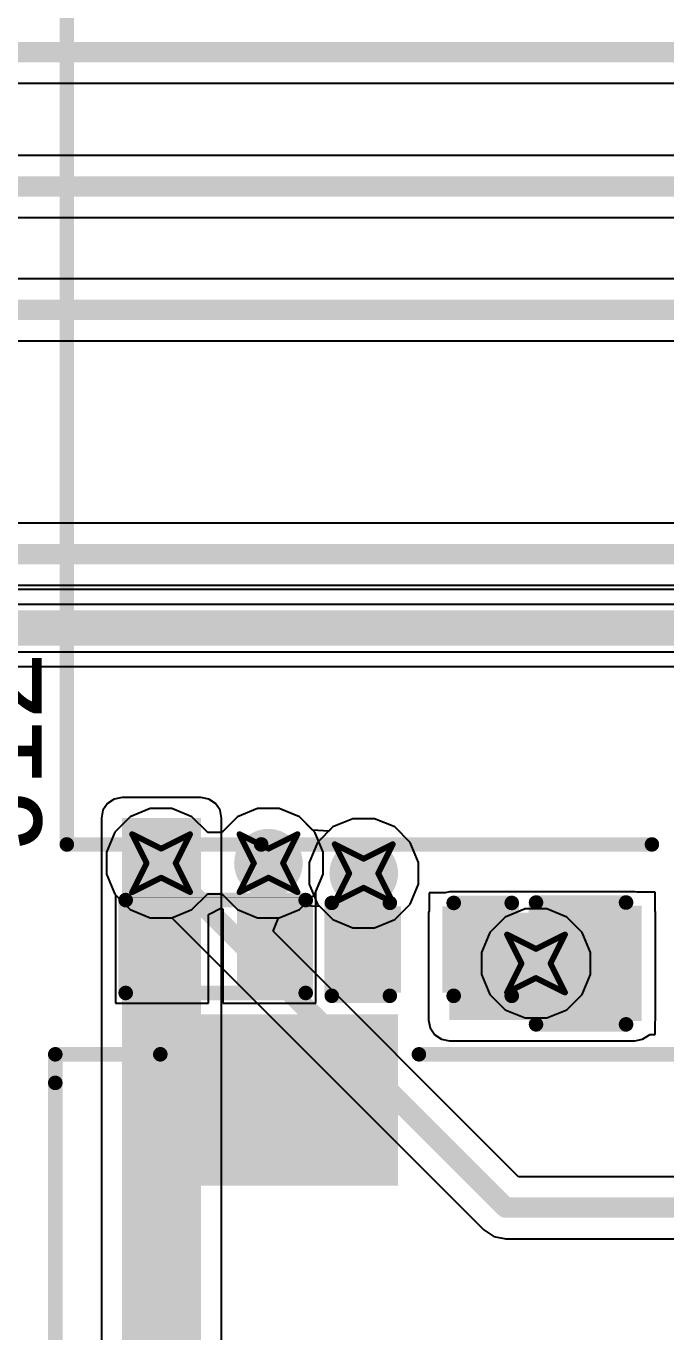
# Model space of a CAD drawing. Header units: inches. Extents: x -3 to 488, y -11 to 93.
# Drawn here: x 30.65 to 36.24, y 13.21 to 24.64 of the extents above; entities that cross this region are included whole.
import ezdxf

# ---------------------------------------------------------------- set-up
doc = ezdxf.new("R2010")
doc.units = ezdxf.units.IN
for name, color, linetype in [('Bottom Layer', 5, 'Continuous'), ('Drill Drawing', 1, 'Continuous'), ('Layer 1', 16, 'Continuous'), ('Layer 2', 76, 'Continuous'), ('Top Layer', 1, 'Continuous'), ('Top Overlay', 2, 'Continuous'), ('Top Paste', 8, 'Continuous'), ('Top Solder', 216, 'Continuous'), ('Via Holes', 16, 'Continuous')]:
    doc.layers.add(name, color=color, linetype=linetype)
doc.styles.add('Arial', font='', dxfattribs={"height": 0.2})
doc.styles.get('Arial').set_extended_font_data('Arial')

msp = doc.modelspace()

# ---------------------------------------------------------------- hatches: boundary and pattern name
at = {"layer": 'Bottom Layer'}
h = msp.add_hatch(color=5, dxfattribs=at)
edge = h.paths.add_edge_path()
edge.add_arc((31.827, 17.31), 0.3, 0, 360)
h = msp.add_hatch(color=5, dxfattribs=at)
edge = h.paths.add_edge_path()
edge.add_arc((32.766, 17.31), 0.3, 0, 360)
h = msp.add_hatch(color=5, dxfattribs=at)
edge = h.paths.add_edge_path()
edge.add_arc((33.6, 17.222), 0.3, 0, 360)
h = msp.add_hatch(color=5, dxfattribs=at)
edge = h.paths.add_edge_path()
edge.add_arc((35.107, 16.432), 0.3, 0, 360)
at = {"layer": 'Layer 1'}
h = msp.add_hatch(color=16, dxfattribs=at)
edge = h.paths.add_edge_path()
edge.add_arc((31.827, 17.31), 0.3, 0, 360)
h = msp.add_hatch(color=16, dxfattribs=at)
edge = h.paths.add_edge_path()
edge.add_arc((32.766, 17.31), 0.3, 0, 360)
h = msp.add_hatch(color=16, dxfattribs=at)
edge = h.paths.add_edge_path()
edge.add_arc((33.6, 17.222), 0.3, 0, 360)
h = msp.add_hatch(color=16, dxfattribs=at)
edge = h.paths.add_edge_path()
edge.add_arc((35.107, 16.432), 0.3, 0, 360)
at = {"layer": 'Layer 2'}
msp.add_hatch(color=76, dxfattribs=at).paths.add_polyline_path([(31.485, 2.087), (32.175, 2.087), (32.175, 17.704), (31.485, 17.704)])
h = msp.add_hatch(color=76, dxfattribs=at)
edge = h.paths.add_edge_path()
edge.add_arc((31.827, 17.31), 0.3, 0, 360)
h = msp.add_hatch(color=76, dxfattribs=at)
edge = h.paths.add_edge_path()
edge.add_arc((32.766, 17.31), 0.3, 0, 360)
h = msp.add_hatch(color=76, dxfattribs=at)
edge = h.paths.add_edge_path()
edge.add_arc((33.6, 17.222), 0.3, 0, 360)
h = msp.add_hatch(color=76, dxfattribs=at)
edge = h.paths.add_edge_path()
edge.add_arc((35.107, 16.432), 0.3, 0, 360)
at = {"layer": 'Top Layer'}
h = msp.add_hatch(color=1, dxfattribs=at)
edge = h.paths.add_edge_path()
edge.add_arc((31.827, 17.31), 0.3, 0, 360)
h = msp.add_hatch(color=1, dxfattribs=at)
edge = h.paths.add_edge_path()
edge.add_arc((32.766, 17.31), 0.3, 0, 360)
h = msp.add_hatch(color=1, dxfattribs=at)
edge = h.paths.add_edge_path()
edge.add_arc((33.6, 17.222), 0.3, 0, 360)
for points in [[(32.063, 16.898), (32.063, 16.263), (31.606, 16.263), (31.606, 16.898)], [(33.003, 16.898), (33.003, 16.263), (32.546, 16.263), (32.546, 16.898)], [(33.409, 16.238), (33.409, 16.873), (33.866, 16.873), (33.866, 16.238)], [(34.349, 15.937), (35.971, 15.937), (35.971, 16.877), (34.349, 16.877)], [(34.349, 16.238), (34.349, 16.873), (34.806, 16.873), (34.806, 16.238)], [(35.209, 15.988), (35.209, 16.877), (35.971, 16.877), (35.971, 15.988)], [(32.051, 15.937), (33.851, 15.937), (33.851, 14.537), (32.051, 14.537)]]:
    msp.add_hatch(color=1, dxfattribs=at).paths.add_polyline_path(points)
h = msp.add_hatch(color=1, dxfattribs=at)
edge = h.paths.add_edge_path()
edge.add_arc((35.107, 16.432), 0.3, 0, 360)
at = {"layer": 'Top Paste'}
for points in [[(32.063, 16.898), (32.063, 16.263), (31.606, 16.263), (31.606, 16.898)], [(33.003, 16.898), (33.003, 16.263), (32.546, 16.263), (32.546, 16.898)], [(33.409, 16.238), (33.409, 16.873), (33.866, 16.873), (33.866, 16.238)], [(34.349, 16.238), (34.349, 16.873), (34.806, 16.873), (34.806, 16.238)], [(35.209, 15.988), (35.209, 16.877), (35.971, 16.877), (35.971, 15.988)], [(32.051, 15.937), (33.851, 15.937), (33.851, 14.537), (32.051, 14.537)]]:
    msp.add_hatch(color=8, dxfattribs=at).paths.add_polyline_path(points)
at = {"layer": 'Top Solder'}
for points in [[(32.118, 16.953), (32.118, 16.208), (31.551, 16.208), (31.551, 16.953)], [(33.058, 16.953), (33.058, 16.208), (32.491, 16.208), (32.491, 16.953)], [(33.349, 16.178), (33.349, 16.933), (33.926, 16.933), (33.926, 16.178)], [(34.289, 16.178), (34.289, 16.933), (34.866, 16.933), (34.866, 16.178)], [(35.149, 15.928), (35.149, 16.937), (36.031, 16.937), (36.031, 15.928)], [(32.001, 15.987), (33.901, 15.987), (33.901, 14.487), (32.001, 14.487)]]:
    msp.add_hatch(color=216, dxfattribs=at).paths.add_polyline_path(points)
at = {"layer": 'Via Holes'}
h = msp.add_hatch(color=7, dxfattribs=at)
edge = h.paths.add_edge_path()
edge.add_arc((31.827, 17.31), 0.15, 0, 360)
h = msp.add_hatch(color=7, dxfattribs=at)
edge = h.paths.add_edge_path()
edge.add_arc((32.766, 17.31), 0.15, 0, 360)
h = msp.add_hatch(color=7, dxfattribs=at)
edge = h.paths.add_edge_path()
edge.add_arc((33.6, 17.222), 0.15, 0, 360)
h = msp.add_hatch(color=7, dxfattribs=at)
edge = h.paths.add_edge_path()
edge.add_arc((35.107, 16.432), 0.15, 0, 360)

# ---------------------------------------------------------------- linework, layer by layer
at = {"layer": 'Bottom Layer'}
for p, q in [((8.665, 24.137), (56.929, 24.137)), ((55.331, 23.504), (16.457, 23.504)), ((16.569, 22.96), (55.331, 22.96)), ((52.334, 22.425), (19.029, 22.425)), ((19.141, 21.881), (38.285, 21.881)), ((58.339, 19.705), (24.074, 19.705)), ((24.074, 19.161), (58.339, 19.161)), ((31.556, 17.715), (31.422, 17.581)), ((31.732, 17.788), (31.556, 17.715)), ((31.922, 17.788), (31.732, 17.788)), ((32.097, 17.715), (31.922, 17.788)), ((32.232, 17.581), (32.097, 17.715)), ((32.496, 17.715), (32.361, 17.581)), ((32.671, 17.788), (32.496, 17.715)), ((32.861, 17.788), (32.671, 17.788)), ((33.037, 17.715), (32.861, 17.788)), ((33.153, 17.599), (33.037, 17.715)), ((33.329, 17.627), (33.294, 17.591)), ((33.505, 17.699), (33.329, 17.627)), ((33.695, 17.699), (33.505, 17.699)), ((33.871, 17.627), (33.695, 17.699)), ((34.005, 17.492), (33.871, 17.627)), ((31.422, 17.581), (31.349, 17.405)), ((32.233, 17.578), (32.232, 17.581)), ((32.36, 17.578), (32.233, 17.578)), ((32.361, 17.581), (32.36, 17.578)), ((33.294, 17.591), (33.153, 17.599)), ((34.078, 17.317), (34.005, 17.492)), ((31.349, 17.405), (31.349, 17.215)), ((34.078, 17.127), (34.078, 17.317)), ((31.349, 17.215), (31.422, 17.04)), ((31.422, 17.04), (31.556, 16.905)), ((34.005, 16.951), (34.078, 17.127)), ((33.037, 16.905), (33.072, 16.941)), ((33.072, 16.941), (33.213, 16.933)), ((33.213, 16.933), (33.329, 16.817)), ((33.871, 16.817), (34.005, 16.951)), ((31.556, 16.905), (31.732, 16.833)), ((31.732, 16.833), (31.92, 16.833)), ((31.92, 16.833), (34.65, 14.102)), ((32.806, 16.715), (32.855, 16.833)), ((32.855, 16.833), (32.861, 16.833)), ((32.861, 16.833), (33.037, 16.905)), ((33.329, 16.817), (33.505, 16.744)), ((33.695, 16.744), (33.871, 16.817)), ((34.955, 14.566), (32.806, 16.715)), ((33.505, 16.744), (33.695, 16.744)), ((58.339, 14.566), (34.955, 14.566)), ((34.65, 14.102), (34.738, 14.043)), ((34.738, 14.043), (34.842, 14.023)), ((34.842, 14.023), (58.339, 14.023))]:
    msp.add_line(p, q, dxfattribs=at)
for points in [[(8.261, 24.409, 0.178, 0.178, 0), (58.647, 24.409, 0.178, 0.178, 0)], [(16.457, 23.232, 0.178, 0.178, 0), (55.735, 23.232, 0.178, 0.178, 0)], [(19.029, 22.153, 0.178, 0.178, 0), (52.738, 22.153, 0.178, 0.178, 0)], [(23.67, 19.433, 0.178, 0.178, 0), (64.548, 19.433, 0.178, 0.178, 0)], [(31.827, 17.31, 0.178, 0.178, 0), (34.842, 14.295, 0.178, 0.178, 0)], [(34.842, 14.295, 0.178, 0.178, 0), (60, 14.295, 0.178, 0.178, 0)]]:
    msp.add_lwpolyline(points, format="xyseb", dxfattribs=at)
for points in [[(31.782, 17.31, 0.0889, 0.0889, 1), (31.871, 17.31, 0.0889, 0.0889, 1)], [(34.798, 14.295, 0.0889, 0.0889, 1), (34.887, 14.295, 0.0889, 0.0889, 1)], [(34.798, 14.295, 0.0889, 0.0889, 1), (34.887, 14.295, 0.0889, 0.0889, 1)]]:
    msp.add_lwpolyline(points, format="xyseb", close=True, dxfattribs=at)
at = {"layer": 'Drill Drawing'}
for points in [[(31.573, 17.564, 0.0508, 0.0508, 0), (31.827, 17.437, 0.0508, 0.0508, 0)], [(31.573, 17.564, 0.0508, 0.0508, 0), (31.7, 17.31, 0.0508, 0.0508, 0)], [(31.827, 17.437, 0.0508, 0.0508, 0), (32.081, 17.564, 0.0508, 0.0508, 0)], [(31.954, 17.31, 0.0508, 0.0508, 0), (32.081, 17.564, 0.0508, 0.0508, 0)], [(32.512, 17.564, 0.0508, 0.0508, 0), (32.766, 17.437, 0.0508, 0.0508, 0)], [(32.512, 17.564, 0.0508, 0.0508, 0), (32.639, 17.31, 0.0508, 0.0508, 0)], [(32.766, 17.437, 0.0508, 0.0508, 0), (33.02, 17.564, 0.0508, 0.0508, 0)], [(32.893, 17.31, 0.0508, 0.0508, 0), (33.02, 17.564, 0.0508, 0.0508, 0)], [(33.346, 17.476, 0.0508, 0.0508, 0), (33.6, 17.349, 0.0508, 0.0508, 0)], [(33.346, 17.476, 0.0508, 0.0508, 0), (33.473, 17.222, 0.0508, 0.0508, 0)], [(33.6, 17.349, 0.0508, 0.0508, 0), (33.854, 17.476, 0.0508, 0.0508, 0)], [(33.727, 17.222, 0.0508, 0.0508, 0), (33.854, 17.476, 0.0508, 0.0508, 0)], [(31.573, 17.056, 0.0508, 0.0508, 0), (31.7, 17.31, 0.0508, 0.0508, 0)], [(31.954, 17.31, 0.0508, 0.0508, 0), (32.081, 17.056, 0.0508, 0.0508, 0)], [(32.512, 17.056, 0.0508, 0.0508, 0), (32.639, 17.31, 0.0508, 0.0508, 0)], [(32.893, 17.31, 0.0508, 0.0508, 0), (33.02, 17.056, 0.0508, 0.0508, 0)], [(31.573, 17.056, 0.0508, 0.0508, 0), (31.827, 17.183, 0.0508, 0.0508, 0)], [(31.827, 17.183, 0.0508, 0.0508, 0), (32.081, 17.056, 0.0508, 0.0508, 0)], [(32.512, 17.056, 0.0508, 0.0508, 0), (32.766, 17.183, 0.0508, 0.0508, 0)], [(32.766, 17.183, 0.0508, 0.0508, 0), (33.02, 17.056, 0.0508, 0.0508, 0)], [(33.346, 16.968, 0.0508, 0.0508, 0), (33.473, 17.222, 0.0508, 0.0508, 0)], [(33.727, 17.222, 0.0508, 0.0508, 0), (33.854, 16.968, 0.0508, 0.0508, 0)], [(33.346, 16.968, 0.0508, 0.0508, 0), (33.6, 17.095, 0.0508, 0.0508, 0)], [(33.6, 17.095, 0.0508, 0.0508, 0), (33.854, 16.968, 0.0508, 0.0508, 0)], [(34.853, 16.686, 0.0508, 0.0508, 0), (35.107, 16.559, 0.0508, 0.0508, 0)], [(34.853, 16.686, 0.0508, 0.0508, 0), (34.98, 16.432, 0.0508, 0.0508, 0)], [(35.107, 16.559, 0.0508, 0.0508, 0), (35.361, 16.686, 0.0508, 0.0508, 0)], [(35.234, 16.432, 0.0508, 0.0508, 0), (35.361, 16.686, 0.0508, 0.0508, 0)], [(34.853, 16.178, 0.0508, 0.0508, 0), (34.98, 16.432, 0.0508, 0.0508, 0)], [(35.234, 16.432, 0.0508, 0.0508, 0), (35.361, 16.178, 0.0508, 0.0508, 0)], [(34.853, 16.178, 0.0508, 0.0508, 0), (35.107, 16.305, 0.0508, 0.0508, 0)], [(35.107, 16.305, 0.0508, 0.0508, 0), (35.361, 16.178, 0.0508, 0.0508, 0)]]:
    msp.add_lwpolyline(points, format="xyseb", dxfattribs=at)
for points in [[(31.56, 17.564, 0.0254, 0.0254, 1), (31.585, 17.564, 0.0254, 0.0254, 1)], [(31.56, 17.564, 0.0254, 0.0254, 1), (31.585, 17.564, 0.0254, 0.0254, 1)], [(32.068, 17.564, 0.0254, 0.0254, 1), (32.093, 17.564, 0.0254, 0.0254, 1)], [(32.068, 17.564, 0.0254, 0.0254, 1), (32.093, 17.564, 0.0254, 0.0254, 1)], [(32.5, 17.564, 0.0254, 0.0254, 1), (32.525, 17.564, 0.0254, 0.0254, 1)], [(32.5, 17.564, 0.0254, 0.0254, 1), (32.525, 17.564, 0.0254, 0.0254, 1)], [(33.008, 17.564, 0.0254, 0.0254, 1), (33.033, 17.564, 0.0254, 0.0254, 1)], [(33.008, 17.564, 0.0254, 0.0254, 1), (33.033, 17.564, 0.0254, 0.0254, 1)], [(33.333, 17.476, 0.0254, 0.0254, 1), (33.359, 17.476, 0.0254, 0.0254, 1)], [(33.333, 17.476, 0.0254, 0.0254, 1), (33.359, 17.476, 0.0254, 0.0254, 1)], [(33.841, 17.476, 0.0254, 0.0254, 1), (33.867, 17.476, 0.0254, 0.0254, 1)], [(33.841, 17.476, 0.0254, 0.0254, 1), (33.867, 17.476, 0.0254, 0.0254, 1)], [(31.814, 17.437, 0.0254, 0.0254, 1), (31.839, 17.437, 0.0254, 0.0254, 1)], [(31.814, 17.437, 0.0254, 0.0254, 1), (31.839, 17.437, 0.0254, 0.0254, 1)], [(32.754, 17.437, 0.0254, 0.0254, 1), (32.779, 17.437, 0.0254, 0.0254, 1)], [(32.754, 17.437, 0.0254, 0.0254, 1), (32.779, 17.437, 0.0254, 0.0254, 1)], [(33.587, 17.349, 0.0254, 0.0254, 1), (33.613, 17.349, 0.0254, 0.0254, 1)], [(33.587, 17.349, 0.0254, 0.0254, 1), (33.613, 17.349, 0.0254, 0.0254, 1)], [(31.687, 17.31, 0.0254, 0.0254, 1), (31.712, 17.31, 0.0254, 0.0254, 1)], [(31.687, 17.31, 0.0254, 0.0254, 1), (31.712, 17.31, 0.0254, 0.0254, 1)], [(31.941, 17.31, 0.0254, 0.0254, 1), (31.966, 17.31, 0.0254, 0.0254, 1)], [(31.941, 17.31, 0.0254, 0.0254, 1), (31.966, 17.31, 0.0254, 0.0254, 1)], [(32.627, 17.31, 0.0254, 0.0254, 1), (32.652, 17.31, 0.0254, 0.0254, 1)], [(32.627, 17.31, 0.0254, 0.0254, 1), (32.652, 17.31, 0.0254, 0.0254, 1)], [(32.881, 17.31, 0.0254, 0.0254, 1), (32.906, 17.31, 0.0254, 0.0254, 1)], [(32.881, 17.31, 0.0254, 0.0254, 1), (32.906, 17.31, 0.0254, 0.0254, 1)], [(31.814, 17.183, 0.0254, 0.0254, 1), (31.839, 17.183, 0.0254, 0.0254, 1)], [(31.814, 17.183, 0.0254, 0.0254, 1), (31.839, 17.183, 0.0254, 0.0254, 1)], [(32.754, 17.183, 0.0254, 0.0254, 1), (32.779, 17.183, 0.0254, 0.0254, 1)], [(32.754, 17.183, 0.0254, 0.0254, 1), (32.779, 17.183, 0.0254, 0.0254, 1)], [(33.46, 17.222, 0.0254, 0.0254, 1), (33.486, 17.222, 0.0254, 0.0254, 1)], [(33.46, 17.222, 0.0254, 0.0254, 1), (33.486, 17.222, 0.0254, 0.0254, 1)], [(33.714, 17.222, 0.0254, 0.0254, 1), (33.74, 17.222, 0.0254, 0.0254, 1)], [(33.714, 17.222, 0.0254, 0.0254, 1), (33.74, 17.222, 0.0254, 0.0254, 1)], [(31.56, 17.056, 0.0254, 0.0254, 1), (31.585, 17.056, 0.0254, 0.0254, 1)], [(31.56, 17.056, 0.0254, 0.0254, 1), (31.585, 17.056, 0.0254, 0.0254, 1)], [(32.068, 17.056, 0.0254, 0.0254, 1), (32.093, 17.056, 0.0254, 0.0254, 1)], [(32.068, 17.056, 0.0254, 0.0254, 1), (32.093, 17.056, 0.0254, 0.0254, 1)], [(32.5, 17.056, 0.0254, 0.0254, 1), (32.525, 17.056, 0.0254, 0.0254, 1)], [(32.5, 17.056, 0.0254, 0.0254, 1), (32.525, 17.056, 0.0254, 0.0254, 1)], [(33.008, 17.056, 0.0254, 0.0254, 1), (33.033, 17.056, 0.0254, 0.0254, 1)], [(33.008, 17.056, 0.0254, 0.0254, 1), (33.033, 17.056, 0.0254, 0.0254, 1)], [(33.587, 17.095, 0.0254, 0.0254, 1), (33.613, 17.095, 0.0254, 0.0254, 1)], [(33.587, 17.095, 0.0254, 0.0254, 1), (33.613, 17.095, 0.0254, 0.0254, 1)], [(33.333, 16.968, 0.0254, 0.0254, 1), (33.359, 16.968, 0.0254, 0.0254, 1)], [(33.333, 16.968, 0.0254, 0.0254, 1), (33.359, 16.968, 0.0254, 0.0254, 1)], [(33.841, 16.968, 0.0254, 0.0254, 1), (33.867, 16.968, 0.0254, 0.0254, 1)], [(33.841, 16.968, 0.0254, 0.0254, 1), (33.867, 16.968, 0.0254, 0.0254, 1)], [(34.841, 16.686, 0.0254, 0.0254, 1), (34.866, 16.686, 0.0254, 0.0254, 1)], [(34.841, 16.686, 0.0254, 0.0254, 1), (34.866, 16.686, 0.0254, 0.0254, 1)], [(35.349, 16.686, 0.0254, 0.0254, 1), (35.374, 16.686, 0.0254, 0.0254, 1)], [(35.349, 16.686, 0.0254, 0.0254, 1), (35.374, 16.686, 0.0254, 0.0254, 1)], [(35.095, 16.559, 0.0254, 0.0254, 1), (35.12, 16.559, 0.0254, 0.0254, 1)], [(35.095, 16.559, 0.0254, 0.0254, 1), (35.12, 16.559, 0.0254, 0.0254, 1)], [(34.968, 16.432, 0.0254, 0.0254, 1), (34.993, 16.432, 0.0254, 0.0254, 1)], [(34.968, 16.432, 0.0254, 0.0254, 1), (34.993, 16.432, 0.0254, 0.0254, 1)], [(35.222, 16.432, 0.0254, 0.0254, 1), (35.247, 16.432, 0.0254, 0.0254, 1)], [(35.222, 16.432, 0.0254, 0.0254, 1), (35.247, 16.432, 0.0254, 0.0254, 1)], [(35.095, 16.305, 0.0254, 0.0254, 1), (35.12, 16.305, 0.0254, 0.0254, 1)], [(35.095, 16.305, 0.0254, 0.0254, 1), (35.12, 16.305, 0.0254, 0.0254, 1)], [(34.841, 16.178, 0.0254, 0.0254, 1), (34.866, 16.178, 0.0254, 0.0254, 1)], [(34.841, 16.178, 0.0254, 0.0254, 1), (34.866, 16.178, 0.0254, 0.0254, 1)], [(35.349, 16.178, 0.0254, 0.0254, 1), (35.374, 16.178, 0.0254, 0.0254, 1)], [(35.349, 16.178, 0.0254, 0.0254, 1), (35.374, 16.178, 0.0254, 0.0254, 1)]]:
    msp.add_lwpolyline(points, format="xyseb", close=True, dxfattribs=at)
at = {"layer": 'Layer 1'}
for p, q in [((31.556, 17.715), (31.422, 17.581)), ((31.732, 17.788), (31.556, 17.715)), ((31.922, 17.788), (31.732, 17.788)), ((32.097, 17.715), (31.922, 17.788)), ((32.232, 17.581), (32.097, 17.715)), ((32.496, 17.715), (32.361, 17.581)), ((32.671, 17.788), (32.496, 17.715)), ((32.861, 17.788), (32.671, 17.788)), ((33.037, 17.715), (32.861, 17.788)), ((33.171, 17.581), (33.037, 17.715)), ((31.422, 17.581), (31.349, 17.405)), ((32.233, 17.578), (32.232, 17.581)), ((32.36, 17.578), (32.233, 17.578)), ((32.361, 17.581), (32.36, 17.578)), ((33.244, 17.405), (33.171, 17.581)), ((31.349, 17.405), (31.349, 17.215)), ((33.244, 17.215), (33.244, 17.405)), ((31.349, 17.215), (31.422, 17.04)), ((33.171, 17.04), (33.244, 17.215)), ((31.422, 17.04), (31.556, 16.905)), ((32.097, 16.905), (32.232, 17.04)), ((32.232, 17.04), (32.233, 17.043)), ((32.233, 17.043), (32.36, 17.043)), ((32.36, 17.043), (32.361, 17.04)), ((32.361, 17.04), (32.496, 16.905)), ((33.037, 16.905), (33.171, 17.04)), ((31.556, 16.905), (31.732, 16.833)), ((31.732, 16.833), (31.922, 16.833)), ((31.922, 16.833), (32.097, 16.905)), ((32.496, 16.905), (32.671, 16.833)), ((32.671, 16.833), (32.861, 16.833)), ((32.861, 16.833), (33.037, 16.905)), ((34.837, 16.837), (34.702, 16.703)), ((35.012, 16.91), (34.837, 16.837)), ((35.202, 16.91), (35.012, 16.91)), ((35.378, 16.837), (35.202, 16.91)), ((35.512, 16.703), (35.378, 16.837)), ((34.702, 16.703), (34.63, 16.527)), ((35.585, 16.527), (35.512, 16.703)), ((34.63, 16.527), (34.63, 16.337)), ((35.585, 16.337), (35.585, 16.527)), ((34.63, 16.337), (34.702, 16.162)), ((35.512, 16.162), (35.585, 16.337)), ((34.702, 16.162), (34.837, 16.027)), ((35.378, 16.027), (35.512, 16.162)), ((34.837, 16.027), (35.012, 15.955)), ((35.202, 15.955), (35.378, 16.027)), ((35.012, 15.955), (35.202, 15.955))]:
    msp.add_line(p, q, dxfattribs=at)
at = {"layer": 'Layer 2'}
for p, q in [((31.357, 17.832), (31.318, 17.773)), ((31.416, 17.871), (31.357, 17.832)), ((31.485, 17.885), (31.416, 17.871)), ((32.175, 17.885), (31.485, 17.885)), ((32.245, 17.871), (32.175, 17.885)), ((32.303, 17.832), (32.245, 17.871)), ((32.343, 17.773), (32.303, 17.832)), ((31.318, 17.773), (31.304, 17.704)), ((32.356, 17.704), (32.343, 17.773)), ((31.304, 17.704), (31.304, 2.087)), ((32.356, 2.087), (32.356, 17.704)), ((33.329, 17.627), (33.195, 17.492)), ((33.505, 17.699), (33.329, 17.627)), ((33.695, 17.699), (33.505, 17.699)), ((33.871, 17.627), (33.695, 17.699)), ((34.005, 17.492), (33.871, 17.627)), ((33.195, 17.492), (33.122, 17.317)), ((34.078, 17.317), (34.005, 17.492)), ((33.122, 17.317), (33.122, 17.127)), ((34.078, 17.127), (34.078, 17.317)), ((33.122, 17.127), (33.195, 16.951)), ((34.005, 16.951), (34.078, 17.127)), ((33.195, 16.951), (33.329, 16.817)), ((33.871, 16.817), (34.005, 16.951)), ((33.329, 16.817), (33.505, 16.744)), ((33.695, 16.744), (33.871, 16.817)), ((34.837, 16.837), (34.702, 16.703)), ((35.012, 16.91), (34.837, 16.837)), ((35.202, 16.91), (35.012, 16.91)), ((35.378, 16.837), (35.202, 16.91)), ((35.512, 16.703), (35.378, 16.837)), ((33.505, 16.744), (33.695, 16.744)), ((34.702, 16.703), (34.63, 16.527)), ((35.585, 16.527), (35.512, 16.703)), ((34.63, 16.527), (34.63, 16.337)), ((35.585, 16.337), (35.585, 16.527)), ((34.63, 16.337), (34.702, 16.162)), ((35.512, 16.162), (35.585, 16.337)), ((34.702, 16.162), (34.837, 16.027)), ((35.378, 16.027), (35.512, 16.162)), ((34.837, 16.027), (35.012, 15.955)), ((35.202, 15.955), (35.378, 16.027)), ((35.012, 15.955), (35.202, 15.955))]:
    msp.add_line(p, q, dxfattribs=at)
at = {"layer": 'Top Layer'}
for p, q in [((44.281, 20.287), (1.485, 20.287)), ((24.196, 19.743), (57.225, 19.743)), ((57.257, 19.574), (29.945, 19.574)), ((30.058, 19.03), (57.432, 19.03)), ((31.556, 17.715), (31.422, 17.581)), ((31.732, 17.788), (31.556, 17.715)), ((31.922, 17.788), (31.732, 17.788)), ((32.097, 17.715), (31.922, 17.788)), ((32.232, 17.581), (32.097, 17.715)), ((32.496, 17.715), (32.361, 17.581)), ((32.671, 17.788), (32.496, 17.715)), ((32.861, 17.788), (32.671, 17.788)), ((33.037, 17.715), (32.861, 17.788)), ((33.171, 17.581), (33.037, 17.715)), ((31.422, 17.581), (31.349, 17.405)), ((32.233, 17.578), (32.232, 17.581)), ((32.36, 17.578), (32.233, 17.578)), ((32.361, 17.581), (32.36, 17.578)), ((33.244, 17.405), (33.171, 17.581)), ((31.349, 17.405), (31.349, 17.215)), ((33.244, 17.215), (33.244, 17.405)), ((31.349, 17.215), (31.422, 17.04)), ((33.181, 17.062), (33.244, 17.215)), ((31.422, 17.04), (31.428, 17.033)), ((31.428, 17.033), (31.428, 16.085)), ((33.181, 16.085), (33.181, 17.062)), ((34.311, 17.051), (34.171, 17.051)), ((34.171, 17.051), (34.171, 16.894)), ((34.349, 17.058), (34.311, 17.051)), ((35.971, 17.058), (34.349, 17.058)), ((35.988, 17.055), (35.971, 17.058)), ((36.149, 17.055), (35.988, 17.055)), ((36.149, 16.894), (36.149, 17.055)), ((32.241, 16.86), (32.354, 16.918)), ((32.354, 16.918), (32.368, 16.908)), ((32.241, 16.085), (32.241, 16.86)), ((32.368, 16.908), (32.368, 16.085)), ((34.171, 16.894), (34.168, 16.877)), ((34.168, 16.877), (34.168, 15.937)), ((36.152, 16.877), (36.149, 16.894)), ((36.152, 15.937), (36.152, 16.877)), ((31.428, 16.085), (32.241, 16.085)), ((32.368, 16.085), (33.181, 16.085)), ((34.168, 15.937), (34.182, 15.868)), ((36.149, 15.919), (36.152, 15.937)), ((36.149, 15.81), (36.149, 15.919)), ((34.182, 15.868), (34.221, 15.809)), ((34.221, 15.809), (34.28, 15.769)), ((36.04, 15.769), (36.099, 15.809)), ((36.099, 15.809), (36.1, 15.81)), ((36.1, 15.81), (36.149, 15.81)), ((34.28, 15.769), (34.349, 15.756)), ((34.349, 15.756), (35.971, 15.756)), ((35.971, 15.756), (36.04, 15.769))]:
    msp.add_line(p, q, dxfattribs=at)
for points in [[(1.081, 20.015, 0.178, 0.178, 0), (57.582, 20.015, 0.178, 0.178, 0)], [(29.945, 19.302, 0.178, 0.178, 0), (57.432, 19.302, 0.178, 0.178, 0)], [(31.834, 16.581, 0.178, 0.178, 0), (31.834, 17.31, 0.178, 0.178, 0)], [(32.774, 16.581, 0.178, 0.178, 0), (32.774, 17.31, 0.178, 0.178, 0)], [(33.608, 16.492, 0.178, 0.178, 0), (33.608, 17.222, 0.178, 0.178, 0)]]:
    msp.add_lwpolyline(points, format="xyseb", dxfattribs=at)
for points in [[(31.79, 17.31, 0.0889, 0.0889, 1), (31.879, 17.31, 0.0889, 0.0889, 1)], [(32.73, 17.31, 0.0889, 0.0889, 1), (32.819, 17.31, 0.0889, 0.0889, 1)], [(33.563, 17.222, 0.0889, 0.0889, 1), (33.652, 17.222, 0.0889, 0.0889, 1)], [(31.79, 16.581, 0.0889, 0.0889, 1), (31.879, 16.581, 0.0889, 0.0889, 1)], [(32.73, 16.581, 0.0889, 0.0889, 1), (32.819, 16.581, 0.0889, 0.0889, 1)], [(33.563, 16.492, 0.0889, 0.0889, 1), (33.652, 16.492, 0.0889, 0.0889, 1)]]:
    msp.add_lwpolyline(points, format="xyseb", close=True, dxfattribs=at)
at = {"layer": 'Top Overlay'}
for points in [[(31.002, 17.474, 0.127, 0.127, 0), (31.002, 30.744, 0.127, 0.127, 0)], [(31.002, 17.474, 0.127, 0.127, 0), (32.703, 17.474, 0.127, 0.127, 0)], [(32.703, 17.474, 0.127, 0.127, 0), (36.122, 17.474, 0.127, 0.127, 0)], [(31.517, 16.987, 0.127, 0.127, 0), (33.092, 16.987, 0.127, 0.127, 0)], [(31.517, 16.174, 0.127, 0.127, 0), (31.517, 16.987, 0.127, 0.127, 0)], [(33.092, 16.174, 0.127, 0.127, 0), (33.092, 16.987, 0.127, 0.127, 0)], [(35.107, 15.899, 0.127, 0.127, 0), (35.107, 16.966, 0.127, 0.127, 0)], [(35.107, 16.966, 0.127, 0.127, 0), (35.895, 16.966, 0.127, 0.127, 0)], [(31.492, 17.012, 0.00323, 0.00323, 0), (33.117, 17.012, 0.00323, 0.00323, 0)], [(33.32, 16.149, 0.127, 0.127, 0), (33.32, 16.962, 0.127, 0.127, 0)], [(33.32, 16.962, 0.127, 0.127, 0), (33.828, 16.962, 0.127, 0.127, 0)], [(34.387, 16.962, 0.127, 0.127, 0), (34.895, 16.962, 0.127, 0.127, 0)], [(34.895, 16.149, 0.127, 0.127, 0), (34.895, 16.962, 0.127, 0.127, 0)], [(31.517, 16.174, 0.127, 0.127, 0), (33.092, 16.174, 0.127, 0.127, 0)], [(33.32, 16.149, 0.127, 0.127, 0), (33.828, 16.149, 0.127, 0.127, 0)], [(34.387, 16.149, 0.127, 0.127, 0), (34.895, 16.149, 0.127, 0.127, 0)], [(35.107, 15.899, 0.127, 0.127, 0), (35.895, 15.899, 0.127, 0.127, 0)], [(30.901, 15.637, 0.127, 0.127, 0), (31.82, 15.637, 0.127, 0.127, 0)], [(30.901, 15.387, 0.127, 0.127, 0), (30.901, 15.637, 0.127, 0.127, 0)], [(34.082, 15.637, 0.127, 0.127, 0), (37.52, 15.637, 0.127, 0.127, 0)], [(30.901, 3.268, 0.127, 0.127, 0), (30.901, 15.387, 0.127, 0.127, 0)]]:
    msp.add_lwpolyline(points, format="xyseb", dxfattribs=at)
for points in [[(30.97, 17.474, 0.0635, 0.0635, 1), (31.034, 17.474, 0.0635, 0.0635, 1)], [(30.97, 17.474, 0.0635, 0.0635, 1), (31.034, 17.474, 0.0635, 0.0635, 1)], [(32.671, 17.474, 0.0635, 0.0635, 1), (32.735, 17.474, 0.0635, 0.0635, 1)], [(32.671, 17.474, 0.0635, 0.0635, 1), (32.735, 17.474, 0.0635, 0.0635, 1)], [(36.09, 17.474, 0.0635, 0.0635, 1), (36.153, 17.474, 0.0635, 0.0635, 1)], [(31.485, 16.987, 0.0635, 0.0635, 1), (31.549, 16.987, 0.0635, 0.0635, 1)], [(31.485, 16.987, 0.0635, 0.0635, 1), (31.549, 16.987, 0.0635, 0.0635, 1)], [(33.06, 16.987, 0.0635, 0.0635, 1), (33.124, 16.987, 0.0635, 0.0635, 1)], [(33.06, 16.987, 0.0635, 0.0635, 1), (33.124, 16.987, 0.0635, 0.0635, 1)], [(35.076, 16.966, 0.0635, 0.0635, 1), (35.139, 16.966, 0.0635, 0.0635, 1)], [(35.076, 16.966, 0.0635, 0.0635, 1), (35.139, 16.966, 0.0635, 0.0635, 1)], [(35.863, 16.966, 0.0635, 0.0635, 1), (35.927, 16.966, 0.0635, 0.0635, 1)], [(31.491, 17.012, 0.00161, 0.00161, 1), (31.492, 17.012, 0.00161, 0.00161, 1)], [(33.116, 17.012, 0.00161, 0.00161, 1), (33.118, 17.012, 0.00161, 0.00161, 1)], [(33.289, 16.962, 0.0635, 0.0635, 1), (33.352, 16.962, 0.0635, 0.0635, 1)], [(33.289, 16.962, 0.0635, 0.0635, 1), (33.352, 16.962, 0.0635, 0.0635, 1)], [(33.797, 16.962, 0.0635, 0.0635, 1), (33.86, 16.962, 0.0635, 0.0635, 1)], [(34.355, 16.962, 0.0635, 0.0635, 1), (34.419, 16.962, 0.0635, 0.0635, 1)], [(34.863, 16.962, 0.0635, 0.0635, 1), (34.927, 16.962, 0.0635, 0.0635, 1)], [(34.863, 16.962, 0.0635, 0.0635, 1), (34.927, 16.962, 0.0635, 0.0635, 1)], [(31.485, 16.174, 0.0635, 0.0635, 1), (31.549, 16.174, 0.0635, 0.0635, 1)], [(31.485, 16.174, 0.0635, 0.0635, 1), (31.549, 16.174, 0.0635, 0.0635, 1)], [(33.06, 16.174, 0.0635, 0.0635, 1), (33.124, 16.174, 0.0635, 0.0635, 1)], [(33.06, 16.174, 0.0635, 0.0635, 1), (33.124, 16.174, 0.0635, 0.0635, 1)], [(33.289, 16.149, 0.0635, 0.0635, 1), (33.352, 16.149, 0.0635, 0.0635, 1)], [(33.289, 16.149, 0.0635, 0.0635, 1), (33.352, 16.149, 0.0635, 0.0635, 1)], [(33.797, 16.149, 0.0635, 0.0635, 1), (33.86, 16.149, 0.0635, 0.0635, 1)], [(34.355, 16.149, 0.0635, 0.0635, 1), (34.419, 16.149, 0.0635, 0.0635, 1)], [(34.863, 16.149, 0.0635, 0.0635, 1), (34.927, 16.149, 0.0635, 0.0635, 1)], [(34.863, 16.149, 0.0635, 0.0635, 1), (34.927, 16.149, 0.0635, 0.0635, 1)], [(35.076, 15.899, 0.0635, 0.0635, 1), (35.139, 15.899, 0.0635, 0.0635, 1)], [(35.076, 15.899, 0.0635, 0.0635, 1), (35.139, 15.899, 0.0635, 0.0635, 1)], [(35.863, 15.899, 0.0635, 0.0635, 1), (35.927, 15.899, 0.0635, 0.0635, 1)], [(30.869, 15.637, 0.0635, 0.0635, 1), (30.933, 15.637, 0.0635, 0.0635, 1)], [(30.869, 15.637, 0.0635, 0.0635, 1), (30.933, 15.637, 0.0635, 0.0635, 1)], [(31.788, 15.637, 0.0635, 0.0635, 1), (31.852, 15.637, 0.0635, 0.0635, 1)], [(34.051, 15.637, 0.0635, 0.0635, 1), (34.114, 15.637, 0.0635, 0.0635, 1)], [(30.869, 15.387, 0.0635, 0.0635, 1), (30.933, 15.387, 0.0635, 0.0635, 1)], [(30.869, 15.387, 0.0635, 0.0635, 1), (30.933, 15.387, 0.0635, 0.0635, 1)]]:
    msp.add_lwpolyline(points, format="xyseb", close=True, dxfattribs=at)

# ---------------------------------------------------------------- texts
at = {"layer": 'Top Overlay', "style": 'Arial'}
msp.add_text('J12', height=0.762, rotation=90, dxfattribs=at).set_placement((30.781, 17.444))

doc.saveas('drawing.dxf')
